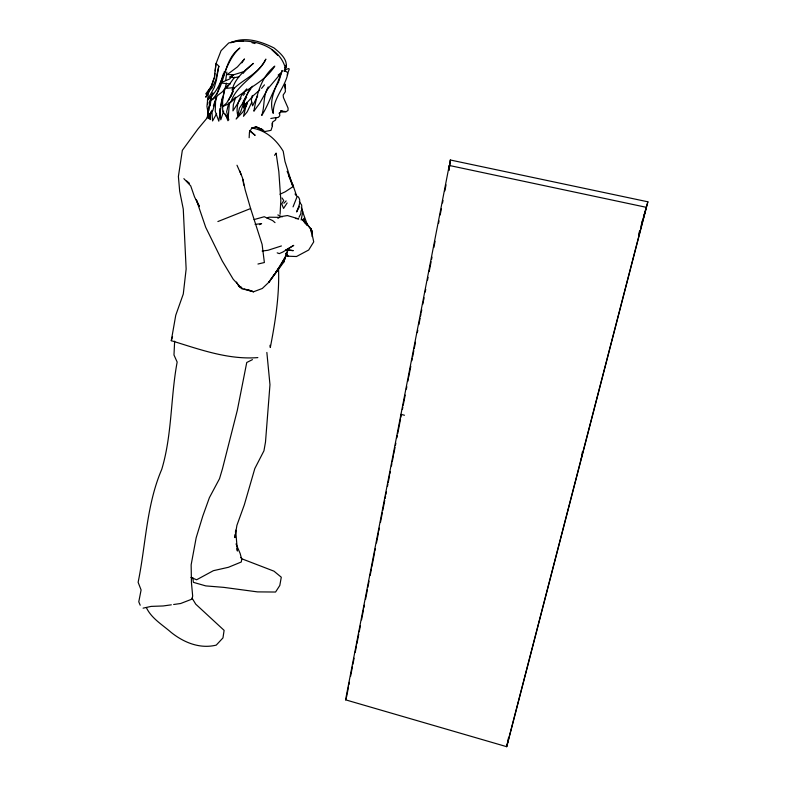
<?xml version="1.0" encoding="UTF-8"?>
<svg xmlns="http://www.w3.org/2000/svg" width="786" height="786" viewBox="0 0 786 786"><rect width="100%" height="100%" fill="white"/><g stroke="black" fill="none" stroke-linecap="round" stroke-linejoin="round"><path stroke-width="1.18" d="M278.529 268.743C279.511 295.271 275.355 321.553 270.305 347.51L269.991 345.27M285.524 88.533L284.935 84.446L285.397 91.677L283.166 95.018L283.432 97.552L288.069 108.075L288.03 110.394L285.878 111.897L280.818 112.034L279.177 113.557L279.502 112.614L279.806 115.758L278.313 117.369L275.778 117.772M249.152 137.727L249.437 132.402L251.815 127.921L256.246 126.968L262.937 129.788L255.273 126.507L264.951 131.527L271.003 130.358L272.398 126.104L272.575 122.046L275.64 119.924L275.896 118.008M312.101 236.566L312.356 231.811L306.953 223.597L301.618 209.047M280.071 214.283L280.828 200.469L278.834 171.662L276.112 153.093M448.835 170.405L450.309 160L647.88 201.806L506.744 746.7L345.555 699.825L449.248 165.463L646.446 207.347L640.944 226.348M448.845 170.336L449.248 165.463M449.798 166.121L450.309 160M301.077 210.825L300.802 213.772L298.985 217.3M235.211 534.421L234.876 537.585L236.92 525.303L244.328 504.799L254.811 468.574L263.949 450.8L265.501 442.017L269.971 384.678L266.857 352.442M235.427 532.309L235.653 530.196L237.411 551.035L236.95 548.657M214.549 76.861L214.932 73.285M215.197 70.897L215.973 63.754L221.053 50.697L228.716 42.975C249.447 37.04 278.598 44.802 285.2 67.468M207.651 104.479L207.907 102.259M214.45 76.389L215.973 63.754M210.334 116.21L210.933 111.632M229.414 102.72L227.95 120.749L225.395 114.117M174.639 341.173L173.981 354.997L177.155 362.061C170.513 397.618 172.193 434.501 161.759 469.321C146.373 505.133 145.891 544.59 138.12 582.298L141.097 589.962L138.778 601.801L140.193 605.22M210.147 105.923L211.591 95.332L210.943 97.651M243.552 100.264L242.815 105.688L240.693 111.74L236.134 119.05L242.953 111.867L247.443 103.585M225.71 80.319L226.849 72.047M224.58 88.592L222.605 101.139L222.713 111.337L228.795 119.904L226.643 111.808L228.726 102.897M581.218 459.181L582.387 451.842M226.417 83.149L221.858 101.011L218.803 121.162L215.266 111.357L215.629 98.594L216.337 96.354M257.847 357.601C227.95 359.929 199.389 349.279 171.279 340.682L175.759 315.225L183.285 294.013L186.144 269.018L183.266 209.056L179.689 191.312L178.393 176.486L182.332 150.362L197.954 128.963L207.701 117.271M346.606 696.76L348.483 687.121M348.945 684.734L349.416 682.297M350.576 676.324L352.462 666.646M352.914 664.308L354.093 658.206M355.243 652.292L356.431 646.171M356.883 643.872L358.78 634.125M359.212 631.856L360.41 625.685M361.55 619.84L363.456 610.034M363.879 607.824L364.39 605.21M365.519 599.413L367.435 589.559M367.848 587.388L369.066 581.129M370.186 575.372L371.405 569.084M371.817 566.961L374.617 552.538M374.912 551.015L375.384 548.608M376.484 542.93L378.43 532.947M378.823 530.904L379.363 528.133M380.453 522.493L382.399 512.472M382.792 510.478L384.737 500.427M385.12 498.462L385.592 496.054M385.916 494.404L386.378 491.997M387.459 486.436L387.92 484.038M388.255 482.358L389.561 475.628M389.885 473.929L390.357 471.521M391.428 466.01L391.89 463.602M392.224 461.883L393.393 455.86M393.757 453.994L395.034 447.43M395.397 445.583L395.859 443.176M396.91 437.792L397.372 435.385M397.726 433.558L400.526 419.135M400.88 417.317L401.351 414.91M402.393 409.526L402.864 407.119M403.218 405.271L405.193 395.103M406.362 389.099L406.834 386.692M407.905 381.19L408.366 378.773M408.7 377.084L410.803 366.266M411.874 360.715L412.345 358.298M412.67 356.657L413.829 350.644M414.222 348.67L415.47 342.234M417.337 332.625L417.798 330.218M418.899 324.579L420.137 318.202M420.53 316.149L421.001 313.732M421.296 312.199L421.768 309.792M422.878 304.103L423.34 301.696M423.634 300.183L424.106 297.776M425.216 292.058L425.737 289.366M427.555 280.012L428.065 277.35M429.185 271.583L431.101 261.728M431.524 259.537L431.995 257.13M433.872 247.492L435.071 241.302M438.549 223.401L439.04 220.876M440.18 214.971L441.368 208.86M442.528 202.926L443.009 200.45M444.866 190.88L446.035 184.828M223.371 76.399L224.305 71.634M506.744 746.7L508.571 737.484M219.992 108.409L219.54 110.571L220.787 119.777L223.676 111.032M220.444 106.257L222.409 97.513M252.355 95.46L251.333 100.087L252.591 105.835L257.68 95.833M284.886 71.379L285.436 69.247M507.147 744.666L645.041 212.21M301.912 209.852L301.647 205.008L299.309 201.786M279.05 80.801L282.154 70.494L281.329 72.843L267.967 88.661L259.694 103.261L253.878 111.209C256.806 94.684 260.903 77.274 274.776 66.132C264.175 82.658 245.222 89.486 230.956 101.758C237.185 83.758 257.317 75.918 265.874 59.107C259.056 73.943 242.864 79.081 232.125 90.223C234.709 78.325 244.505 70.72 253.367 63.381L244.485 71.457L234.022 74.65L227.174 74.591L237.411 66.928L244.495 58.95L241.803 62.89M301.136 220.021L302.787 211.591L301.293 207.809M209.656 102.288L210.304 99.969M641.74 223.008L642.761 219.471M643.449 217.113L647.88 201.806M638.586 234.464L639.617 230.927M223.371 73.796L217.034 94.124M235.633 97.395L233.334 104.744L232.941 110.875L241.106 98.103M171.279 340.682L172.537 336.634M214.175 77.942L211.591 85.517L205.785 97.238L209.233 90.989M214.313 77.539L211.277 86.431L205.726 93.937L212.141 87.904L215.786 79.917L218.675 66.83L216.356 80.368L214.244 87.6L207.337 100.117C224.256 86.932 223.794 62.123 239.877 47.995C222.448 60.542 226.27 85.134 211.994 99.842L222.487 91.726L227.557 85.458M287.941 249.84L283.658 262.318L268.851 282.253L262.298 288.482L253.534 291.773L242.039 288.747L238.689 286.133L236.517 282.046M213.34 105.953L215.6 99.4M283.658 262.318L287.873 250.007M287.136 75.034L289.199 69.335L288.855 68.51L286.418 69.315L284.267 71.202M231.182 96.187L232.941 91.707M234.071 88.061L230.789 95.951L226.673 103.045L222.635 106.591L229.64 103.408L235.486 97.248M251.716 102.377L247.207 111.838L243.483 116.318L246.883 102.308L243.562 108.065L244.397 99.527L248.435 91.933L250.714 89.132M293.05 206.875L297.137 196.529L294.996 193.995M345.555 699.825L346.38 697.958M283.992 70.887C290.899 61.898 280.474 53.173 273.96 47.926C260.883 41.353 244.8 36.156 230.701 42.729L235.712 41.353M212.878 92.748L211.355 96.03L207.131 117.841L212.849 110.404L216.828 96.58M212.259 93.947L208.722 108.104L208.781 110.443M228.402 100.608L232.892 91.589M211.061 87.718L208.349 93.082L206.954 106.356L208.231 114.167M278.755 81.931C271.828 92.64 268.586 104.803 261.758 115.434C264.941 106.051 262.819 95.637 268.291 86.932M299.623 206.276L296.627 211.945C298.1 207.337 302.305 200.656 297.766 196.353M284.807 68.284L286.428 65.218L285.711 68.176L285.171 67.714M216.622 113.715L212.574 120.946L211.847 110.315M274.363 274.402L268.851 282.253L279.875 266.552L285.731 256.315L275.012 273.901M234.572 77.215L226.456 88.356L233.609 87.6M243.277 73.285L245.124 70.386M287.126 202.955L283.559 208.428L281.742 203.859L283.726 200.538L282.027 197.944M207.504 92.296L210.196 88.366M275.739 272.437L279.875 266.552M274.55 155.333L275.945 153.447M252.453 86.244L248.749 90.98L244.918 99.046L243.444 106.709L253.475 95.45L259.773 89.958M246.647 97.267L239.455 108.095L237.775 115.434C235.181 105.746 240.074 95.617 246.824 88.857M243.355 95.273L244.868 93.387M261.571 88.386L264.46 84.878M283.923 203.26L286.124 200.931M233.432 75.073L229.561 79.022L220.463 82.923L230.21 84.004M270.816 118.48L275.64 117.645M278.165 75.034L281.123 72.892C277.173 86.008 267.898 99.154 273.233 113.341C272.958 98.515 284.905 87.718 287.755 73.913L287.185 72.135L285.465 71.231M267.152 218.311L268.979 217.191L279.678 217.368M277.9 218.331L280.7 216.641L287.46 215.551L298.739 218.93L295.418 218.439M286.959 249.368L293.738 245.37L282.783 252.06L279.276 253.623L277.193 252.846M232.558 75.309L229.433 77.116L234.316 77.686L238.954 76.812M252.453 359.624L246.745 362.493L237.303 410.361L222.438 468.869L219.52 478.684L209.41 497.636L202.788 516.068L196.176 537.722L191.145 564.829L191.45 582.691L192.678 596.112L191.951 599.129L180.642 603.51L173.647 604.493M259.439 224.658L261.61 223.588L255.106 224.383M279.983 194.25L285.259 191.764L292.952 186.685L292.795 184.651L287.106 171.328M217.879 221.554L250.606 208.545L245.153 189.77L242.923 179.316L243.729 185.123M281.417 245.949L268.026 250.262L262.111 251.048M254.094 219.559L264.263 216.73L272.673 220.601L275.012 222.625M257.955 264.037L264.381 262.524L262.102 244.387L250.606 208.545M143.101 608.158L151.177 606.389L163.154 605.967L171.319 604.827M282.115 110.855L280.445 111.023L285.298 111.494M236.841 41.285L243.326 41.314M285.456 249.928L293.247 250.646L287.529 249.653M400.948 414.36L404.466 415.234M251.942 42.69L255.057 43.554M244.004 288.845L253.534 291.773L247.826 289.612M251.697 128.03C265.727 130.122 276.122 139.466 283.206 151.246L284.984 161.415L292.952 186.685L288.678 175.691M240.968 286.998L238.689 286.133L241.882 287.764M190.959 577.425L196.598 579.783L213.379 570.685L228.412 567.295L241.282 562L241.724 559.377L240.152 553.482L236.036 543.902M277.831 214.932L282.194 216.907M249.712 130.977L255.165 135.359L249.722 130.427M186.646 180.957L189.416 183.256M307.218 225.592L302.079 219.373L306.953 223.597M240.693 557.431L242.51 559.062L273.97 571.167L281.29 577.209L279.806 585.472L275.562 592.035L257.454 591.887L223.745 587.368L205.785 585.904L193.366 582.338L192.806 577.661M272.035 49.97L277.88 55.452M216.877 64.197L219.235 66.535M302.079 219.373L310.902 228.628L312.356 231.811L310.883 230.033M183.875 178.658L190.723 185.918L194.535 196.922L199.428 206.6L196.294 199.664L205.716 227.341L222.242 260.952L233.246 279.285L242.039 288.747M285.937 253.829L287.981 256.207L296.479 256.521L308.692 250.007L313.722 241.872L310.902 228.628L311.128 232.106M286.075 253.406L287.981 256.207L286.173 253.092M192.079 598.146L195.734 604.159L224.108 630.362L222.969 637.898L216.248 645.119C199.88 649.138 183.865 642.565 171.161 632.416C162.368 624.703 151.472 618.474 146.334 607.539M236.989 165.237L241.214 174.797M239.769 170.975L242.736 178.569M292.795 184.651L296.538 195.616M304.919 222.87L304.044 218.233L304.153 221.701M209.115 113.813L210.176 119.531M208.595 116.397L208.958 118.627L208.86 113.95M285.033 83.994L285.485 88.287M208.3 112.408L208.516 114.835M209.656 113.754L209.842 116.132M209.96 113.95L210.324 119.56M208.526 112.899L208.781 117.36M207.671 108.949L207.926 114.55M272.349 122.93L272.398 126.104L272.349 123.038"/></g></svg>
